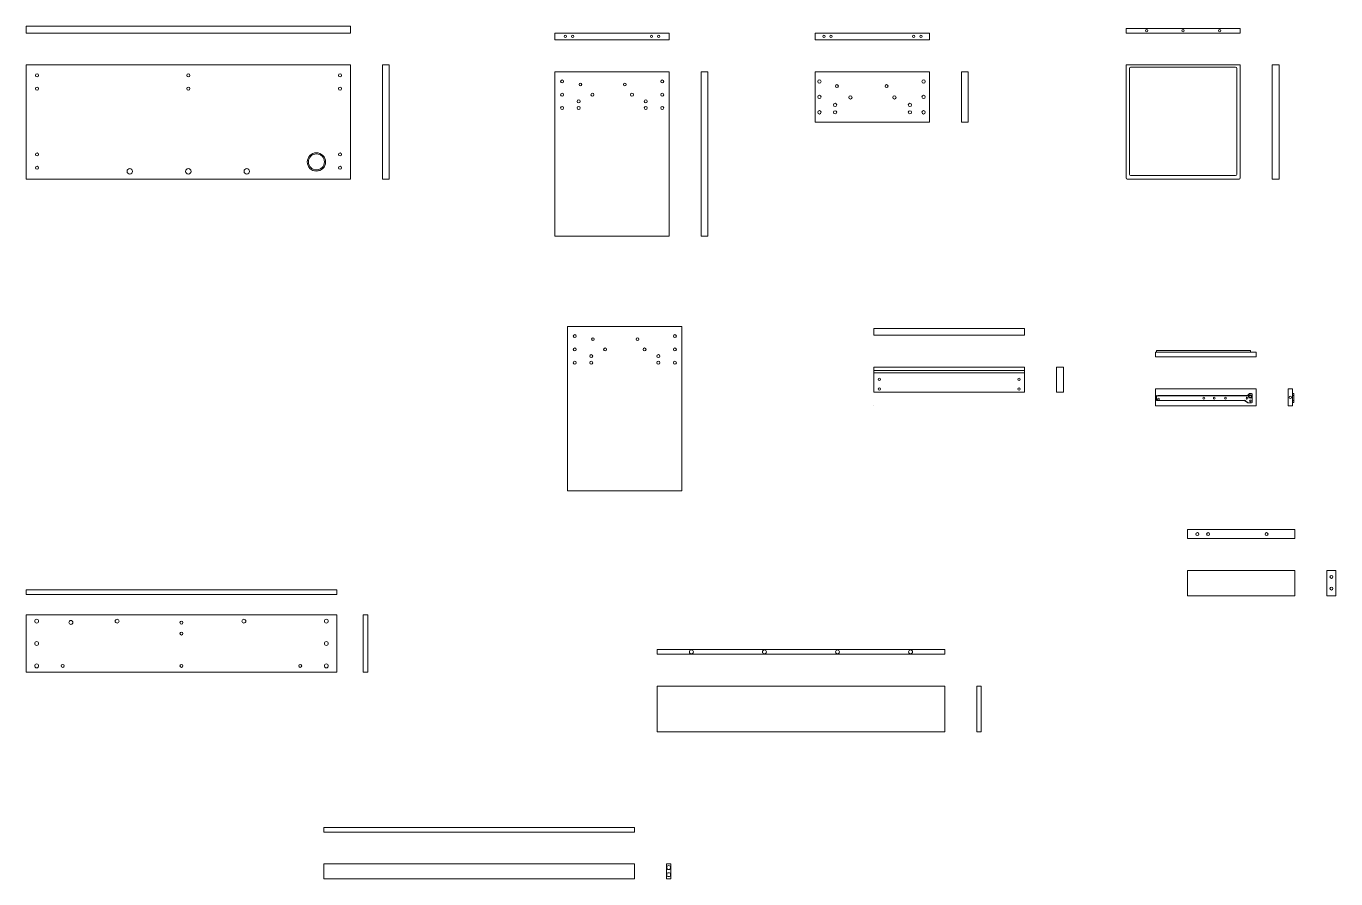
# Model space of a CAD drawing. Header units: millimetres. Extents: x -1085 to 10527, y 119 to 3003.
# Drawn here: x 7932 to 8506, y 2629 to 3003 of the extents above; entities that cross this region are included whole.
import ezdxf

# ---------------------------------------------------------------- set-up
doc = ezdxf.new("R2010")
doc.units = ezdxf.units.MM
doc.layers.add('A-FURN-SEC', color=15, linetype='Continuous', lineweight=9)
doc.layers.add('A-LINE-GRPH', color=15, linetype='Continuous', lineweight=13)

msp = doc.modelspace()

# ---------------------------------------------------------------- linework, layer by layer
at = {"layer": 'A-FURN-SEC'}
for p, q in [((7932.44, 3002.65), (7932.44, 2999.65)), ((8074.44, 3002.65), (7932.44, 3002.65)), ((8074.44, 2999.65), (8074.44, 3002.65)), ((8464.16, 3001.65), (8414.16, 3001.65)), ((8414.16, 3001.65), (8414.16, 2999.65)), ((8464.16, 2999.65), (8464.16, 3001.65)), ((7932.44, 2999.65), (8074.44, 2999.65)), ((8214.03, 2999.65), (8164.03, 2999.65)), ((8164.03, 2999.65), (8164.03, 2996.65)), ((8164.03, 2996.65), (8214.03, 2996.65)), ((8214.03, 2996.65), (8214.03, 2999.65)), ((8328.07, 2999.65), (8278.07, 2999.65)), ((8278.07, 2999.65), (8278.07, 2996.65)), ((8278.07, 2996.65), (8328.07, 2996.65)), ((8328.07, 2996.65), (8328.07, 2999.65)), ((8414.16, 2999.65), (8464.16, 2999.65)), ((8074.44, 2985.65), (7932.44, 2985.65)), ((7932.44, 2985.65), (7932.44, 2935.65)), ((8074.44, 2935.65), (8074.44, 2985.65)), ((8088.44, 2985.65), (8091.44, 2985.65)), ((8088.44, 2935.65), (8088.44, 2985.65)), ((8091.44, 2985.65), (8091.44, 2935.65)), ((8464.16, 2985.65), (8414.16, 2985.65)), ((8414.16, 2985.65), (8414.16, 2936.15)), ((8415.66, 2984.14), (8415.66, 2937.65)), ((8416.16, 2984.64), (8462.16, 2984.64)), ((8462.66, 2937.65), (8462.66, 2984.14)), ((8464.16, 2985.65), (8464.16, 2936.15)), ((8481.16, 2985.65), (8478.16, 2985.65)), ((8478.16, 2985.65), (8478.16, 2935.65)), ((8481.16, 2935.65), (8481.16, 2985.65)), ((8164.03, 2982.65), (8164.03, 2910.65)), ((8164.03, 2982.65), (8214.03, 2982.65)), ((8214.03, 2910.65), (8214.03, 2982.65)), ((8228.03, 2982.65), (8231.03, 2982.65)), ((8278.07, 2960.65), (8278.07, 2982.65)), ((8278.07, 2982.65), (8328.07, 2982.65)), ((8328.07, 2982.65), (8328.07, 2960.65)), ((8342.07, 2982.65), (8342.07, 2960.65)), ((8342.07, 2982.65), (8345.07, 2982.65)), ((8345.07, 2960.65), (8345.07, 2982.65)), ((8328.07, 2960.65), (8278.07, 2960.65)), ((8342.07, 2960.65), (8345.07, 2960.65)), ((8416.16, 2937.15), (8462.16, 2937.15)), ((7932.44, 2935.65), (8074.44, 2935.65)), ((8091.44, 2935.65), (8088.44, 2935.65)), ((8414.66, 2935.65), (8463.66, 2935.65)), ((8478.16, 2935.65), (8481.16, 2935.65)), ((8164.03, 2910.65), (8214.03, 2910.65)), ((8169.54, 2871.04), (8169.54, 2799.04)), ((8169.54, 2871.04), (8219.54, 2871.04)), ((8219.54, 2799.04), (8219.54, 2871.04)), ((8303.74, 2870.23), (8369.74, 2870.23)), ((8303.74, 2870.23), (8303.74, 2867.23)), ((8369.74, 2870.23), (8369.74, 2867.23)), ((8303.74, 2867.23), (8369.74, 2867.23)), ((8427.13, 2857.73), (8427.13, 2859.73)), ((8427.13, 2859.73), (8471.13, 2859.73)), ((8471.13, 2857.73), (8427.13, 2857.73)), ((8471.13, 2859.73), (8471.13, 2857.73)), ((8303.74, 2853.23), (8369.74, 2853.23)), ((8303.74, 2842.23), (8303.74, 2853.23)), ((8303.74, 2851.73), (8369.74, 2851.73)), ((8369.74, 2853.23), (8369.74, 2842.23)), ((8383.74, 2853.23), (8383.74, 2842.23)), ((8386.74, 2853.23), (8383.74, 2853.23)), ((8386.74, 2842.23), (8386.74, 2853.23)), ((8485.13, 2836.23), (8485.13, 2843.73)), ((8487.13, 2843.73), (8487.13, 2836.23)), ((8487.13, 2836.23), (8485.13, 2836.23)), ((8169.54, 2799.04), (8219.54, 2799.04)), ((8488.04, 2782.07), (8441.04, 2782.07)), ((8441.04, 2782.07), (8441.04, 2778.07)), ((8488.04, 2778.07), (8488.04, 2782.07)), ((8441.04, 2778.07), (8488.04, 2778.07)), ((8488.04, 2764.07), (8441.04, 2764.07)), ((8441.04, 2764.07), (8441.04, 2753.07)), ((8488.04, 2753.07), (8488.04, 2764.07)), ((8502.04, 2764.07), (8502.04, 2753.07)), ((8506.04, 2764.07), (8502.04, 2764.07)), ((8506.04, 2753.07), (8506.04, 2764.07)), ((8068.44, 2755.61), (7932.44, 2755.61)), ((7932.44, 2755.61), (7932.44, 2753.61)), ((7932.44, 2753.61), (8068.44, 2753.61)), ((8068.44, 2753.61), (8068.44, 2755.61)), ((8441.04, 2753.07), (8488.04, 2753.07)), ((8502.04, 2753.07), (8506.04, 2753.07)), ((7932.44, 2719.61), (7932.44, 2744.61)), ((7932.44, 2744.61), (8068.44, 2744.61)), ((8068.44, 2744.61), (8068.44, 2719.61)), ((8080.1, 2744.61), (8082.1, 2744.61)), ((8080.1, 2719.61), (8080.1, 2744.61)), ((8082.1, 2744.61), (8082.1, 2719.61)), ((8334.78, 2729.43), (8208.78, 2729.43)), ((8208.78, 2729.43), (8208.78, 2727.43)), ((8208.78, 2727.43), (8334.78, 2727.43)), ((8334.78, 2727.43), (8334.78, 2729.43)), ((7932.44, 2719.61), (8068.44, 2719.61)), ((8082.1, 2719.61), (8080.1, 2719.61)), ((8208.78, 2713.43), (8208.78, 2693.43)), ((8208.78, 2713.43), (8334.78, 2713.43)), ((8334.78, 2693.43), (8334.78, 2713.43)), ((8348.78, 2693.43), (8348.78, 2713.43)), ((8348.78, 2713.43), (8350.78, 2713.43)), ((8350.78, 2713.43), (8350.78, 2693.43)), ((8208.78, 2693.43), (8334.78, 2693.43)), ((8350.78, 2693.43), (8348.78, 2693.43)), ((8198.85, 2651.49), (8062.85, 2651.49)), ((8062.85, 2651.49), (8062.85, 2649.49)), ((8198.85, 2649.49), (8198.85, 2651.49)), ((8062.85, 2649.49), (8198.85, 2649.49)), ((8062.85, 2635.49), (8062.85, 2628.99)), ((8198.85, 2635.49), (8062.85, 2635.49)), ((8198.85, 2628.99), (8198.85, 2635.49)), ((8214.85, 2635.49), (8212.85, 2635.49)), ((8212.85, 2635.49), (8212.85, 2628.99)), ((8214.85, 2628.99), (8214.85, 2635.49)), ((8062.85, 2628.99), (8198.85, 2628.99)), ((8212.85, 2628.99), (8214.85, 2628.99))]:
    msp.add_line(p, q, dxfattribs=at)
for points in [[(8231.03, 2982.65), (8231.03, 2910.65), (8228.03, 2910.65), (8228.03, 2982.65)], [(8369.74, 2850.73), (8303.74, 2850.73)]]:
    msp.add_lwpolyline(points, dxfattribs=at)
for centre, radius in [((8423.16, 3000.65), 0.507), ((8439.16, 3000.65), 0.507), ((8455.16, 3000.65), 0.507), ((8168.63, 2998.15), 0.507), ((8171.73, 2998.15), 0.507), ((8206.32, 2998.15), 0.507), ((8209.43, 2998.15), 0.507), ((8281.83, 2998.16), 0.507), ((8284.93, 2998.16), 0.507), ((8321.2, 2998.15), 0.507), ((8324.3, 2998.15), 0.507), ((7937.19, 2981.1), 0.648), ((8003.44, 2981.1), 0.648), ((8069.9, 2981.1), 0.648), ((8167.18, 2978.46), 0.648), ((8175.16, 2977.12), 0.574), ((8194.67, 2977.12), 0.574), ((8211.04, 2978.46), 0.648), ((8279.88, 2978.4), 0.75), ((8287.55, 2976.4), 0.64), ((8309.29, 2976.4), 0.64), ((8325.5, 2978.4), 0.75), ((7937.19, 2975.27), 0.648), ((8003.44, 2975.27), 0.648), ((8069.9, 2975.27), 0.648), ((8167.18, 2972.63), 0.648), ((8180.46, 2972.63), 0.648), ((8197.76, 2972.63), 0.648), ((8211.04, 2972.63), 0.648), ((8279.88, 2971.65), 0.75), ((8293.46, 2971.4), 0.722), ((8312.73, 2971.4), 0.722), ((8325.5, 2971.65), 0.75), ((8167.18, 2966.8), 0.648), ((8174.41, 2969.7), 0.648), ((8174.41, 2966.8), 0.648), ((8203.82, 2969.7), 0.648), ((8203.82, 2966.8), 0.648), ((8211.04, 2966.8), 0.648), ((8279.88, 2964.9), 0.75), ((8286.71, 2968.13), 0.722), ((8286.71, 2964.9), 0.722), ((8319.48, 2968.13), 0.722), ((8319.48, 2964.9), 0.722), ((8325.5, 2964.9), 0.75), ((7937.19, 2946.45), 0.648), ((8059.56, 2943.16), 4), ((8059.56, 2943.16), 3.5), ((8069.9, 2946.45), 0.648), ((7937.19, 2940.62), 0.648), ((7977.82, 2939.02), 1.19), ((8003.44, 2939.02), 1.19), ((8029.05, 2939.02), 1.19), ((8069.9, 2940.62), 0.648), ((8172.69, 2866.84), 0.648), ((8180.68, 2865.5), 0.574), ((8200.18, 2865.5), 0.574), ((8216.55, 2866.84), 0.648), ((8172.69, 2861.01), 0.648), ((8179.92, 2858.08), 0.648), ((8185.98, 2861.01), 0.648), ((8203.27, 2861.01), 0.648), ((8209.33, 2858.08), 0.648), ((8216.55, 2861.01), 0.648), ((8172.69, 2855.18), 0.648), ((8179.92, 2855.18), 0.648), ((8209.33, 2855.18), 0.648), ((8216.55, 2855.18), 0.648), ((8306.14, 2847.93), 0.515), ((8367.33, 2847.93), 0.515), ((8306.14, 2843.64), 0.515), ((8367.33, 2843.64), 0.515), ((8486.13, 2839.93), 0.515), ((8445.4, 2780.07), 0.648), ((8450.09, 2780.07), 0.648), ((8475.7, 2780.07), 0.648), ((8504.14, 2761.3), 0.648), ((8504.14, 2756.18), 0.648), ((7937.03, 2741.9), 0.861), ((7952.02, 2741.35), 0.861), ((7972.27, 2741.9), 0.861), ((8000.44, 2741.25), 0.648), ((8027.79, 2741.9), 0.861), ((8063.89, 2741.9), 0.861), ((8000.44, 2736.49), 0.648), ((7937.03, 2732.11), 0.861), ((8063.89, 2732.11), 0.861), ((8223.78, 2728.43), 0.861), ((8255.78, 2728.43), 0.861), ((8287.78, 2728.43), 0.861), ((8319.78, 2728.43), 0.861), ((7937.03, 2722.32), 0.861), ((7948.42, 2722.32), 0.648), ((8000.44, 2722.32), 0.648), ((8052.45, 2722.32), 0.648), ((8063.89, 2722.32), 0.861), ((8213.85, 2633.94), 0.861), ((8213.85, 2630.81), 0.861)]:
    msp.add_circle(centre, radius, dxfattribs=at)
for centre, start, end in [((8416.16, 2984.14), 90, 180), ((8462.16, 2984.14), 0, 90), ((8416.16, 2937.65), 180, 270), ((8462.16, 2937.65), 270, 0), ((8414.66, 2936.15), 180, 270), ((8463.66, 2936.15), 270, 0)]:
    msp.add_arc(centre, 0.5, start, end, dxfattribs=at)
at = {"layer": 'A-LINE-GRPH'}
for p, q in [((8427.56, 2860.06), (8427.56, 2860.56)), ((8427.56, 2860.56), (8468.72, 2860.56)), ((8427.56, 2859.76), (8427.56, 2860.06)), ((8427.56, 2859.73), (8427.56, 2859.76)), ((8468.72, 2860.56), (8468.72, 2859.73)), ((8303.74, 2842.23), (8369.74, 2842.23)), ((8383.74, 2842.23), (8386.74, 2842.23)), ((8427.13, 2836.23), (8427.13, 2843.73)), ((8427.13, 2843.73), (8471.13, 2843.73)), ((8427.56, 2840.8), (8427.56, 2838.55)), ((8428.15, 2840.76), (8428.21, 2840.8)), ((8467.22, 2840.8), (8428.21, 2840.8)), ((8428.3, 2840.67), (8467.21, 2840.67)), ((8468.16, 2841.56), (8467.45, 2840.89)), ((8467.46, 2840.78), (8468.16, 2841.56)), ((8469.11, 2841.65), (8468.39, 2841.65)), ((8469.45, 2841.32), (8469.45, 2837.97)), ((8471.13, 2843.73), (8471.13, 2836.23)), ((8485.13, 2843.73), (8487.13, 2843.73)), ((8487.13, 2841.61), (8487.63, 2841.61)), ((8487.13, 2840.85), (8487.63, 2840.85)), ((8487.63, 2841.61), (8487.63, 2837.68)), ((8487.63, 2840.85), (8487.63, 2838.59)), ((8303.74, 2836.23), (8303.74, 2836.23)), ((8427.13, 2836.23), (8471.13, 2836.23)), ((8428.15, 2838.58), (8428.21, 2838.55)), ((8428.21, 2838.55), (8466.05, 2838.55)), ((8428.22, 2838.68), (8466.07, 2838.68)), ((8467.3, 2837.7), (8466.25, 2838.48)), ((8466.28, 2838.61), (8467.41, 2837.71)), ((8467.5, 2837.64), (8467.62, 2837.64)), ((8469.11, 2837.64), (8467.62, 2837.64)), ((8487.63, 2838.59), (8487.13, 2838.59)), ((8487.63, 2837.68), (8487.13, 2837.68))]:
    msp.add_line(p, q, dxfattribs=at)
for centre, radius in [((8428.35, 2839.21), 0.383), ((8448.23, 2839.63), 0.383), ((8452.81, 2839.63), 0.383), ((8457.69, 2839.63), 0.383), ((8467.13, 2839.63), 0.383), ((8468.53, 2840.37), 0.741), ((8468.53, 2840.37), 0.655), ((8468.53, 2840.37), 0.459), ((8468.53, 2840.37), 0.383), ((8468.61, 2838.43), 0.383)]:
    msp.add_circle(centre, radius, dxfattribs=at)
for centre, radius, start, end in [((8427.88, 2841.28), 0.575, 235.44064, 297.33208), ((8427.88, 2841.14), 0.575, 235.44064, 297.33208), ((8428.3, 2840.33), 0.334, 90, 117.33208), ((8467.21, 2841), 0.334, 270, 318.23781), ((8467.22, 2841.14), 0.334, 270, 313.52361), ((8468.39, 2841.32), 0.334, 90, 133.52361), ((8469.11, 2841.32), 0.334, 0, 90), ((8427.88, 2838.17), 0.575, 68.33684, 124.55936), ((8427.88, 2838.07), 0.575, 62.66792, 124.55936), ((8428.22, 2839.01), 0.334, 248.33684, 270), ((8466.05, 2838.21), 0.334, 53.46751, 90), ((8466.07, 2838.35), 0.334, 51.45436, 90), ((8467.5, 2837.97), 0.334, 233.46751, 270), ((8467.62, 2837.97), 0.334, 231.45436, 270), ((8469.11, 2837.97), 0.334, 270, 0)]:
    msp.add_arc(centre, radius, start, end, dxfattribs=at)

doc.saveas('drawing.dxf')
